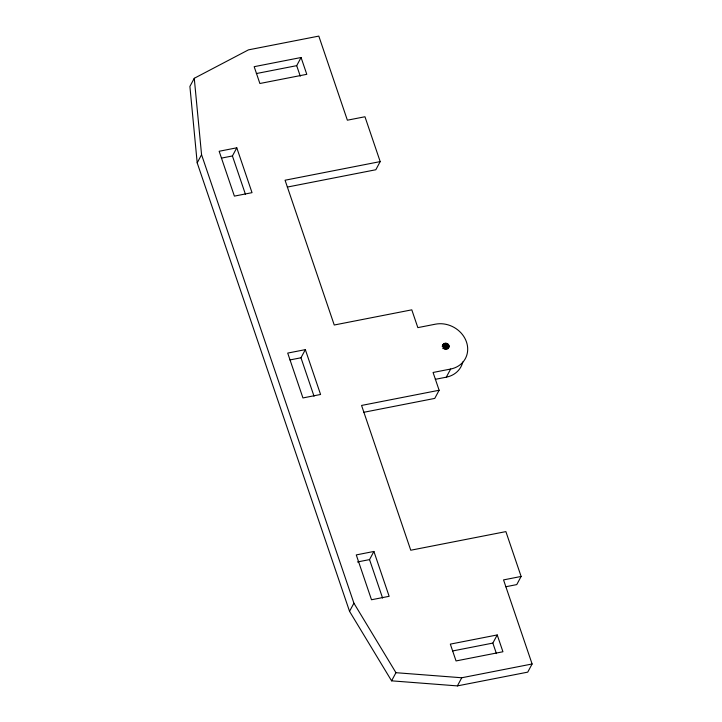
<?xml version="1.0" encoding="UTF-8"?>
<svg xmlns="http://www.w3.org/2000/svg" width="722" height="722" viewBox="0 0 722 722"><rect width="100%" height="100%" fill="white"/><g stroke="black" fill="none" stroke-linecap="round" stroke-linejoin="round"><path stroke-width="1.08" d="M443.182 344.538C441.35 348.13 448.019 350.883 449.012 346.849C449.571 342.535 442.649 341.903 442.216 346.343M194.263 78.292L189.895 86.432L197.196 162.856L349.547 611.344L391.586 680.837L457.387 685.9L527.737 672.137L532.105 663.987L503.541 579.901L521.122 576.454L505.887 531.609L410.755 550.227L361.569 405.439L439.12 390.259L433.074 372.471L450.663 369.032A25.333 22.138 28.2 0 0 466.493 342.02A25.333 22.138 28.2 0 0 435.429 324.178L417.839 327.626L411.793 309.837L334.241 325.008L285.064 180.22L380.196 161.602L364.962 116.756L347.372 120.195L318.808 36.1L248.458 49.863L194.263 78.292L201.564 154.707L353.915 603.195L395.954 672.696L461.755 677.759L532.105 663.987M197.196 162.856L201.564 154.707M245.48 194.398L232.421 155.961L236.789 147.811L219.154 151.268L234.388 196.113L252.023 192.666L236.789 147.811M300.271 76.171L296.697 65.657L301.074 57.507L254.171 66.686L259.884 83.499L306.787 74.321L301.074 57.507M380.196 161.602L375.828 169.751L287.329 187.07M314.034 396.225L300.975 357.778L305.343 349.638L287.708 353.085L302.942 397.939L320.577 394.483L305.343 349.638M442.649 345.766L443.615 343.952M442.757 346.235L444.21 343.519M442.983 346.867L444.923 343.248M442.803 348.6L445.718 343.176M443.606 348.717L446.521 343.293M444.373 349.024L447.288 343.6M445.05 349.493L447.965 344.069M446.079 349.195L448.506 344.674M446.936 348.988L448.876 345.369M447.586 348.825L449.048 346.109M448.037 348.663L449.012 346.849M439.12 390.259L434.752 398.409L363.753 412.298M435.303 379.33L446.295 377.173L450.663 369.032M382.597 598.042L369.538 559.604L373.906 551.455L356.271 554.911L371.505 599.756L389.14 596.309L373.906 551.455M349.547 611.344L353.915 603.195M391.586 680.837L395.954 672.696M457.387 685.9L461.755 677.759M521.122 576.454L516.753 584.603L505.761 586.751M496.429 653.6L492.855 643.085L497.223 634.945L450.329 644.123L456.042 660.937L502.936 651.758L497.223 634.945M256.346 73.554L296.697 65.657M221.401 158.118L232.421 155.961M289.955 359.935L300.975 357.778M357.417 561.969L369.538 559.604M452.504 650.982L492.855 643.085M462.793 361.993A25.333 22.138 28.2 0 1 446.295 377.173"/></g></svg>
